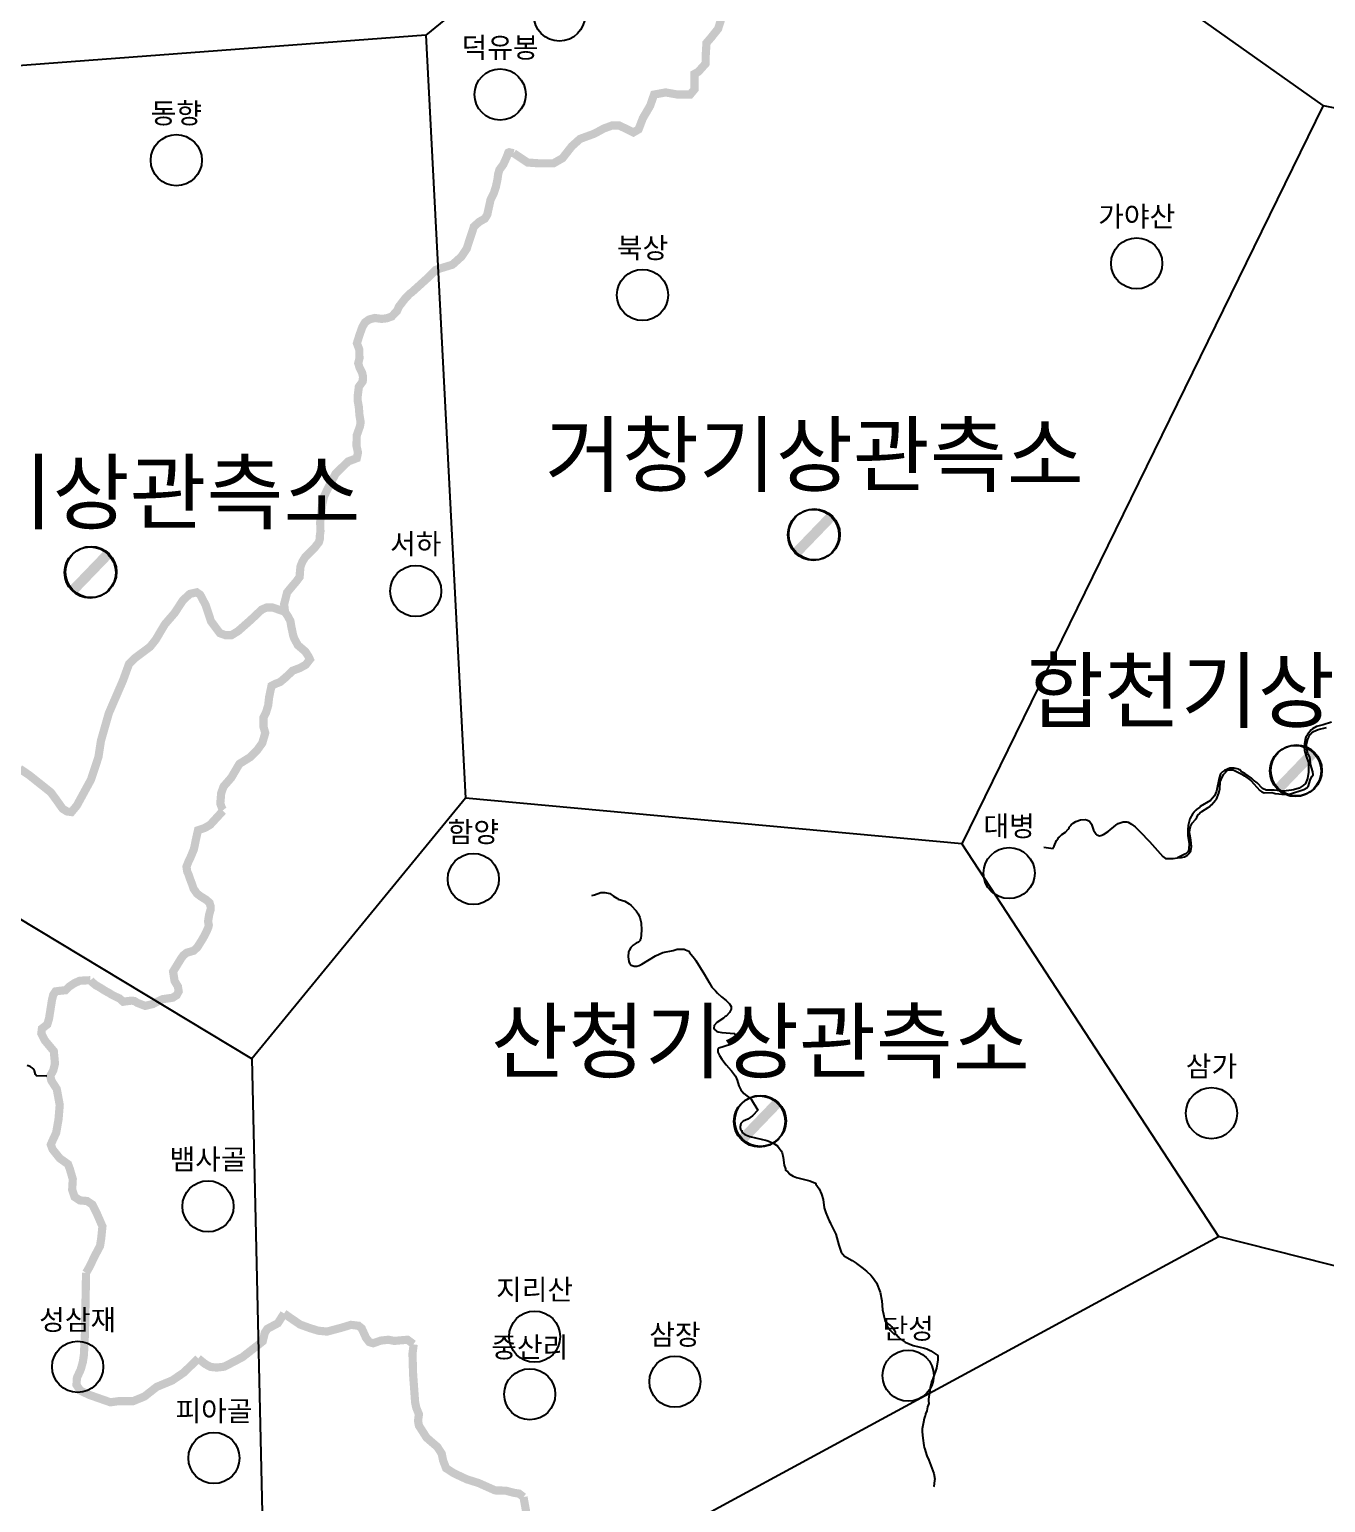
# Model space of a CAD drawing. Header units: millimetres. Extents: x -954552 to 1497340, y -301250 to 736091.
# Drawn here: x 243831 to 307207, y 194640 to 266656 of the extents above; entities that cross this region are included whole.
import ezdxf
from ezdxf.enums import TextEntityAlignment as Align

# ---------------------------------------------------------------- set-up
doc = ezdxf.new("R2010")
doc.units = ezdxf.units.MM
for name, color, linetype in [('2411', 7, 'Continuous'), ('AWS', 4, 'Continuous'), ('AWS명', 2, 'Continuous'), ('EL', 2, 'Continuous'), ('MAIN-RIVER', 5, 'Continuous'), ('Point', 1, 'Continuous'), ('관측소명', 3, 'Continuous'), ('기상청', 1, 'Continuous'), ('티센', 6, 'Continuous')]:
    doc.layers.add(name, color=color, linetype=linetype)
doc.styles.get("Standard").update_dxf_attribs({"font": ''})
doc.styles.get('Standard').set_extended_font_data('Gulim')

# ---------------------------------------------------------------- blocks, each defined once
blk = doc.blocks.new('관측소(기상청)')
at = {"layer": '기상청', "const_width": 500}
blk.add_lwpolyline([(821, 874), (-914, -926)], dxfattribs=at)
at = {"layer": '기상청'}
blk.add_circle((-46, -26), 1250, dxfattribs=at)

msp = doc.modelspace()

# ---------------------------------------------------------------- linework, layer by layer
at = {"layer": '2411', "const_width": 400}
for points in [[(267506, 260608), (268190, 260151), (268779, 260109), (269452, 260109), (269893, 260361), (270356, 260950), (270755, 261307), (271449, 261560), (271912, 261812), (272311, 261959), (272669, 261959), (273068, 261770), (273362, 261623), (273615, 261770), (273825, 262317), (274182, 262926), (274372, 263473), (274939, 263578), (275528, 263473), (276138, 263473), (276348, 263725), (276348, 264125), (276348, 264482), (276537, 264587), (276895, 264987), (276895, 265344), (276937, 265996), (277189, 266291), (277505, 266690), (277652, 267153)], [(253309, 228496), (253251, 228569), (253163, 228816), (253207, 229325), (253323, 229645), (253527, 229878), (253702, 230082), (254095, 230751), (254633, 231086), (254953, 231406), (255215, 231770), (255361, 232265), (255273, 232571), (255273, 233022), (255390, 233240), (255506, 233618), (255550, 234011), (255666, 234564), (255899, 234681), (256088, 234753), (256365, 234986), (256700, 235306), (257049, 235437), (257340, 235597), (257340, 235597), (257544, 235859), (257485, 235990), (257325, 236238), (256954, 236558), (256780, 236878), (256721, 237053), (256634, 237475), (256590, 237737), (256474, 237955), (256328, 238173), (256285, 238566), (256430, 239134), (256634, 239381), (256881, 239672), (257042, 239890), (257056, 240065), (257056, 240123), (257085, 240400), (257173, 240633), (257318, 240865), (257507, 241055), (257784, 241331), (257987, 241593), (258031, 241768), (258031, 241913), (258060, 242117), (258046, 242568), (258148, 243441), (258235, 243819), (258409, 244198), (258802, 244940), (258802, 244940), (259414, 245537), (259836, 245697), (259894, 245973), (259821, 246308), (259836, 246817), (259996, 247268), (260025, 247458), (259967, 247807), (259937, 248200), (259879, 248520), (259879, 248709), (259937, 249189), (260127, 249451), (260141, 249684), (260098, 249873), (259967, 250135), (259908, 250339), (259967, 250572), (259959, 251008), (259843, 251314), (259974, 251736), (260105, 252100), (260236, 252333), (260440, 252478), (260716, 252551), (261051, 252507), (261298, 252536), (261546, 252624), (261807, 252900), (261895, 253104), (262186, 253482), (262186, 253482), (262419, 253730), (262521, 253802), (263263, 254472), (263685, 254894), (263845, 254952), (264514, 255156), (264951, 255549), (265213, 255942), (265329, 256305), (265460, 256698), (265562, 257018), (265824, 257251), (266100, 257411), (266217, 257601), (266377, 258328), (266537, 258648), (266639, 258968), (266712, 259303), (266755, 259609), (266813, 259798), (267003, 260060), (267163, 260409), (267245, 260633), (267286, 260653), (267506, 260608), (267506, 260608)], [(243360, 230514), (243817, 230202), (244876, 229361), (245209, 228904), (245449, 228563), (245666, 228426), (245884, 228397), (246145, 228708), (246841, 229985), (247204, 231087), (247327, 231885), (247711, 233226), (248407, 234836), (248698, 235634), (248980, 235917), (249727, 236475), (249996, 236809), (250453, 237577), (250931, 238129), (251337, 238752), (251678, 239064), (252012, 239137), (252179, 239021), (252447, 238513), (252708, 237723), (252925, 237432), (253143, 237142), (253404, 237048), (253716, 237048), (254035, 237244), (254659, 237795), (255188, 238295), (255427, 238397), (255717, 238397), (256145, 238252), (256327, 238181)], [(246816, 220177), (246907, 220068), (247089, 219922), (247252, 219832), (247543, 219650), (247743, 219541), (247853, 219468), (248071, 219359), (248235, 219286), (248416, 219122), (248526, 219140), (248817, 219177), (248962, 219159), (249108, 219068), (249344, 218977), (249490, 218922), (249872, 219013), (249872, 219013), (250108, 219140), (250345, 219249), (250727, 219304), (250836, 219322), (251036, 219450), (251127, 219631), (251090, 219868), (250927, 220141), (250854, 220596), (251109, 221014), (251254, 221250), (251363, 221396), (251527, 221523), (251854, 221614), (252036, 221778), (252254, 222123), (252400, 222378), (252491, 222560), (252582, 222778), (252600, 222869), (252564, 223051), (252618, 223379), (252691, 223633), (252691, 223779), (252636, 223961), (252473, 224106), (252182, 224288), (252018, 224415), (251854, 224652), (251782, 224870), (251691, 225107), (251691, 225107), (251618, 225325), (251545, 225489), (251509, 225725), (251618, 225998), (251691, 226143), (251872, 226580), (251982, 227107), (252073, 227508), (252400, 227617), (252673, 227780), (253291, 228453), (253291, 228453)], [(246816, 220177), (246297, 220151), (246036, 220035), (245775, 219861), (245601, 219687), (245311, 219658), (245108, 219629), (244992, 219455), (244934, 219223), (244789, 218302), (244702, 218012), (244441, 217809), (244412, 217577), (244586, 217229), (245021, 216707), (245079, 216097), (244992, 215757), (244847, 215496), (244905, 215263), (245166, 214857), (245311, 214074), (245253, 213378), (245137, 212718), (244963, 212341), (244876, 212138), (244963, 211906), (245311, 211471), (245717, 211181), (245804, 210949), (245949, 210455), (245920, 209933), (246036, 209585), (246297, 209411), (246645, 209382), (246906, 209208), (247109, 208809), (247399, 208142), (247341, 207562), (247283, 207185), (247022, 206692), (246761, 206148), (246599, 205872)], [(246599, 205872), (246544, 202892), (246493, 201855), (246442, 201514), (246341, 201151), (246152, 200738), (246130, 200397), (246312, 200114), (246754, 199904), (247791, 199541), (248154, 199592), (248886, 199592), (249452, 199824), (250054, 200296), (250808, 200607), (251374, 200992), (252086, 201683)], [(252086, 201683), (252419, 201414), (252690, 201268), (252996, 201239), (253360, 201283), (254248, 201749), (255237, 202520), (255339, 202942), (255464, 203132), (255979, 203408), (256281, 203883)], [(256281, 203883), (256566, 203683), (257066, 203341), (257537, 203170), (257951, 203041), (258379, 202998), (259079, 203184), (259550, 203327), (259921, 203284), (260078, 203155), (260292, 202684), (260449, 202485), (260634, 202427), (261005, 202556), (261376, 202599), (261662, 202542), (262318, 202599), (262604, 202385)], [(262618, 202370), (262561, 201914), (262590, 200915), (262690, 199530), (262747, 199273), (262875, 198959), (262832, 198631), (262875, 198402), (263246, 197817), (263475, 197617), (263774, 197361), (263988, 197032), (264060, 196690), (264203, 196319), (264574, 196076), (265216, 195776), (265801, 195591), (266600, 195234), (267128, 195220), (267510, 195118), (267772, 195077), (267988, 194908), (267988, 194908)], [(276890, 184730), (277109, 186072), (277302, 187347), (277230, 188671), (276628, 190308), (275881, 191199), (274051, 191391), (271691, 191319), (269403, 192089), (268253, 193456), (267988, 194908)]]:
    msp.add_lwpolyline(points, dxfattribs=at)
at = {"layer": 'AWS'}
for centre in [(269744, 267338), (266846, 263477), (251012, 260264), (297971, 255219), (273807, 253673), (262718, 239203), (265535, 225122), (291735, 225413), (301629, 213674), (252563, 209120), (268531, 202751), (246188, 201276), (275393, 200550), (286798, 200845), (268294, 199934), (252852, 196816)]:
    msp.add_circle(centre, 1250, dxfattribs=at)
at = {"layer": 'MAIN-RIVER'}
for points in [[(307493, 232788), (307087, 232660), (306771, 232578), (306566, 232462), (306510, 232417), (306326, 232196), (306293, 232121), (306247, 232051), (306215, 231948), (306171, 231725), (306156, 231564), (306172, 231408), (306201, 231339), (306287, 231039), (306366, 230815), (306366, 230340), (306328, 230040), (306225, 229794), (306115, 229687), (305910, 229564), (305636, 229485), (305548, 229466), (305150, 229416), (304972, 229431), (304699, 229471), (304305, 229465), (304123, 229543), (304123, 229543), (303856, 229821), (303690, 229959), (303590, 230057), (303578, 230057), (303267, 230287), (303104, 230359), (303028, 230442), (303028, 230455), (302990, 230467), (302956, 230497), (302731, 230541), (302521, 230538), (302259, 230434), (302169, 230370), (302074, 230268), (301997, 230054), (301881, 229422), (301772, 229183), (301589, 228958), (301080, 228661), (301062, 228638), (300901, 228526), (300901, 228501), (300889, 228501), (300883, 228482), (300870, 228482), (300771, 228392), (300765, 228374), (300753, 228374), (300753, 228361), (300722, 228329), (300722, 228329), (300571, 228065), (300482, 227738), (300478, 227545), (300468, 227394), (300470, 227251), (300539, 226871), (300520, 226570), (300482, 226469), (300410, 226394), (300360, 226360), (299964, 226166), (300170, 226175), (300310, 226211), (300461, 226296), (300532, 226372), (300538, 226393), (300613, 226503), (300653, 226716), (300624, 227022), (300564, 227300), (300556, 227383), (300573, 227537), (300601, 227683), (300686, 227847), (300859, 228051), (300858, 228063), (300913, 228132), (300968, 228240), (301052, 228323), (301052, 228336), (301158, 228430), (301158, 228430), (301468, 228625), (301487, 228628), (301548, 228676), (301561, 228677), (301569, 228697), (301582, 228698), (301587, 228716), (301620, 228751), (301633, 228751), (301833, 228974), (301881, 229028), (301995, 229324), (302036, 229537), (302050, 229868), (302098, 229988), (302225, 230233), (302334, 230353), (302334, 230366), (302447, 230453), (302697, 230453), (303112, 230247), (303239, 230168), (303548, 229935), (303987, 229454), (304094, 229380), (304208, 229339), (304588, 229357), (304698, 229327), (304740, 229307), (304926, 229290), (305065, 229265), (305065, 229265), (305440, 229276), (306148, 229506), (306285, 229576), (306377, 229684), (306454, 229954), (306539, 230130), (306594, 230219), (306585, 230369), (306473, 230735), (306460, 230987), (306444, 231079), (306376, 231214), (306364, 231214), (306347, 231246), (306287, 231451), (306277, 231720), (306336, 231964), (306389, 232056), (306403, 232122), (306440, 232160), (306439, 232172), (306520, 232242), (306526, 232261), (306612, 232331), (306850, 232440), (307253, 232528)], [(293881, 226601), (293871, 226639), (293933, 226731), (294050, 227009), (294136, 227110), (294135, 227136), (294135, 227136), (294148, 227136), (294147, 227149), (294166, 227155), (294166, 227168), (294190, 227193), (294280, 227260), (294307, 227295), (294487, 227413), (294622, 227554), (294622, 227567), (294673, 227620), (294678, 227651), (294757, 227732), (294757, 227745), (294776, 227752), (294776, 227765), (294868, 227847), (295004, 227943), (295228, 228021), (295446, 228031), (295572, 228001), (295660, 227953), (295762, 227811), (295867, 227518), (295988, 227323), (296026, 227290), (296146, 227242), (296221, 227243), (296357, 227301), (296581, 227448), (296956, 227754), (296956, 227754), (297074, 227831), (297304, 227921), (297486, 227924), (297561, 227900), (297725, 227809), (297891, 227668), (298148, 227424), (298606, 226954), (298997, 226523), (299255, 226217), (299376, 226121), (299763, 226128), (299964, 226166), (299964, 226166)], [(293881, 226601), (293425, 226668)], [(271322, 224324), (271457, 224356), (271772, 224459), (271965, 224468), (272210, 224416), (272395, 224278), (272553, 224191), (272603, 224163), (272620, 224140), (272947, 224033), (273160, 223911), (273259, 223827), (273497, 223573), (273600, 223418), (273677, 223244), (273743, 222983), (273755, 222615), (273718, 222194), (273687, 222151), (273688, 222113), (273614, 222037), (273502, 221992), (273502, 221992), (273353, 221895), (273324, 221864), (273242, 221774), (273155, 221635), (273143, 221591), (273121, 221561), (273113, 221317), (273141, 221098), (273168, 221005), (273257, 220907), (273393, 220865), (273501, 220861), (273529, 220860), (273645, 220902), (273769, 220965), (274449, 221375), (274803, 221530), (275301, 221625), (275507, 221691), (275837, 221690), (275913, 221665), (276073, 221593), (276103, 221534), (276355, 221236), (276421, 221142), (276842, 220450), (277067, 220058), (277205, 219843), (277373, 219650), (277480, 219545), (277667, 219361), (277667, 219361), (277895, 219184), (278054, 219021), (278137, 218893), (278151, 218762), (278066, 218599), (277894, 218421), (277844, 218401), (277771, 218317), (277443, 218114), (277307, 217968), (277297, 217827), (277318, 217776), (277430, 217677), (277508, 217649), (277681, 217612), (278308, 217576), (278391, 217451), (278397, 217416), (278391, 217354), (278352, 217281), (278293, 217215), (278294, 217189), (278178, 217080), (278165, 217080), (278109, 217031), (277542, 216860), (277494, 216783), (277496, 216653), (277567, 216488), (277682, 216318), (277905, 216038), (277905, 216038), (278146, 215757), (278164, 215751), (278164, 215738), (278351, 215485), (278442, 215292), (278510, 215009), (278611, 214813), (278770, 214641), (279120, 214358), (279440, 213821), (279194, 213541), (278950, 213383), (278728, 213284), (278641, 213199), (278617, 213174), (278578, 213009), (278578, 212986), (278591, 212974), (278596, 212901), (278654, 212833), (278648, 212824), (278673, 212812), (278654, 212802), (278654, 212790), (278686, 212737), (278819, 212635), (279058, 212539), (279892, 212340), (280018, 212298), (280235, 212196), (280403, 212078), (280403, 212078), (280496, 211971), (280595, 211827), (280633, 211738), (280693, 211502), (280729, 211140), (280795, 210953), (280804, 210894), (280910, 210805), (281004, 210700), (281181, 210590), (281344, 210535), (281983, 210373), (282270, 210259), (282287, 210209), (282441, 209975), (282557, 209717), (282636, 209462), (282698, 209051), (282764, 208801), (282933, 208405), (282981, 208333), (282998, 208284), (283264, 207759), (283411, 207224), (283519, 206876), (283689, 206689), (284060, 206468), (284252, 206341), (284264, 206341), (284278, 206322), (284537, 206129), (284537, 206129), (284758, 205945), (284777, 205939), (284979, 205751), (285049, 205663), (285248, 205378), (285433, 204924), (285517, 204500), (285541, 204056), (285584, 203857), (285601, 203764), (285676, 203515), (285720, 203444), (285725, 203474), (285725, 203474)], [(244682, 215491), (244176, 215505), (244126, 215574), (244070, 215750), (244020, 215837), (243965, 215890), (243864, 215962), (243727, 216006)], [(285924, 203072), (285996, 202983), (286117, 202867), (286179, 202865), (286172, 202966), (285993, 203234), (285923, 203307), (285803, 203389), (285725, 203474), (285730, 203353), (285786, 203248), (285924, 203072), (285924, 203072)], [(286179, 202865), (286242, 202826), (286306, 202734), (286319, 202735), (286319, 202722), (286410, 202646), (286503, 202572), (286654, 202474), (287050, 202311), (287596, 202183), (287703, 202147), (287908, 202058), (288251, 201836), (288249, 201617), (288185, 201216), (288002, 200687), (287946, 200557), (287946, 200531), (287870, 200255), (287794, 199693), (287786, 199595), (287803, 199476), (287803, 199476), (287783, 199397), (287746, 199316), (287710, 199117), (287645, 198969), (287632, 198865), (287619, 198852), (287585, 198754), (287545, 198570), (287487, 198237), (287483, 198103), (287508, 197783), (287563, 197424), (287580, 197324), (287596, 197301), (287714, 196922), (287806, 196715), (288060, 196065), (288094, 195778), (288079, 195713), (288048, 195427), (288038, 195404)]]:
    msp.add_lwpolyline(points, dxfattribs=at)
at = {"layer": '기상청'}
for centre in [(282210, 241971), (246844, 240133), (305781, 230432), (279575, 213297)]:
    msp.add_circle(centre, 1250, dxfattribs=at)
at = {"layer": '티센'}
for points in [[(272324, 273816), (263211, 266381)], [(307083, 262936), (300405, 267665)], [(263211, 266381), (238697, 264543)], [(263211, 266381), (265149, 229080)], [(307083, 262936), (289418, 226850)], [(307083, 262936), (314140, 261499)], [(265149, 229080), (254701, 216337)], [(289418, 226850), (265149, 229080)], [(289418, 226850), (301976, 207644)], [(254701, 216337), (239040, 225767)], [(254701, 216337), (255379, 186992)], [(257593, 183595), (301976, 207644)], [(318272, 203519), (301976, 207644)]]:
    msp.add_lwpolyline(points, dxfattribs=at)

# ---------------------------------------------------------------- block references
at = {"layer": 'Point'}
for p in [(282210, 241971), (246844, 240133), (305781, 230432), (279575, 213297)]:
    msp.add_blockref('관측소(기상청)', p, dxfattribs=at)

# ---------------------------------------------------------------- texts
at = {"layer": 'AWS명'}
for s, p in [('덕유봉', (266846, 264977)), ('동향', (251012, 261764)), ('가야산', (297971, 256719)), ('북상', (273807, 255173)), ('서하', (262718, 240703)), ('대병', (291735, 226913)), ('함양', (265535, 226622)), ('삼가', (301629, 215174)), ('뱀사골', (252563, 210620)), ('지리산', (268531, 204251)), ('성삼재', (246188, 202776)), ('삼장', (275393, 202050)), ('단성', (286798, 202345)), ('중산리', (268294, 201434)), ('피아골', (252852, 198316))]:
    msp.add_text(s, height=1000, dxfattribs=at).set_placement(p, align=Align.BOTTOM_CENTER)
at = {"layer": 'EL'}
for p in [(282210, 241970), (246844, 240132), (305781, 230431), (279575, 213296)]:
    msp.add_text('0.000', height=2.5, dxfattribs=at).set_placement(p, align=Align.TOP_CENTER)
at = {"layer": '관측소명'}
for s, p in [('거창기상관측소', (282210, 243471)), ('장수기상관측소', (246844, 241633)), ('합천기상관측소', (305781, 231932)), ('산청기상관측소', (279575, 214797))]:
    msp.add_text(s, height=3000, dxfattribs=at).set_placement(p, align=Align.BOTTOM_CENTER)

doc.saveas('drawing.dxf')
